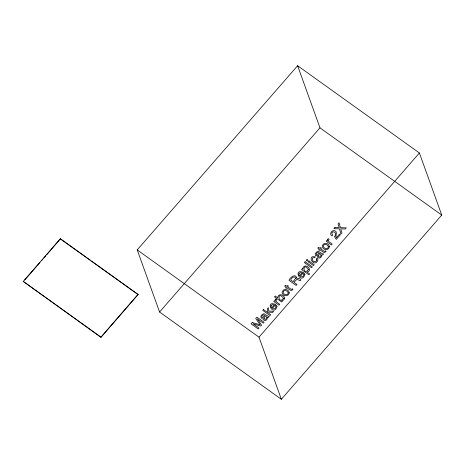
<?xml version="1.0" encoding="UTF-8"?>
<svg xmlns="http://www.w3.org/2000/svg" width="465" height="465" viewBox="0 0 465 465"><rect width="100%" height="100%" fill="white"/><g stroke="black" fill="none" stroke-linecap="round" stroke-linejoin="round"><path stroke-width="0.7" d="M23.25 281.401L60.386 238.76L138.093 294.438L101.033 337.288L23.25 281.401L101.033 337.288M24.755 279.971L39.99 262.475M41.414 260.836L42.844 259.191M43.797 258.098L45.698 255.913M46.651 254.82L60.386 238.76M137.216 249.914L297.612 65.722L419.395 152.985L441.75 215.086L281.354 399.278L159.576 312.015L137.216 249.914L258.999 337.177L281.354 399.278M100.957 337.084L138.093 294.438M159.576 312.015L319.972 127.823L297.612 65.722M258.999 337.177L419.395 152.985M319.972 127.823L441.75 215.086M60.456 238.964L90.483 260.476M91.657 261.324L138.169 294.647M334.841 236.348L335.067 237.836L336.329 239.33L340.409 234.645L339.578 234.046L336.329 237.778C335.044 235.616 338.119 231.634 334.614 230.657C331.772 229.774 328.9 234.238 331.946 235.918L332.702 235.046C329.22 230.367 338.113 230.867 334.841 236.348M302.913 268.218L302.977 269.177L302.285 268.683L301.558 269.514L308.876 274.757L309.626 273.902L306.941 271.979C313.962 270.839 304.784 261.911 302.913 268.218M288.195 292.851C288.05 295.717 283.946 295.054 283.284 292.758A1.593 1.43 -19.8 0 1 283.377 291.567C284.557 289.34 287.719 290.881 288.195 292.851M328.366 246.723C328.214 249.589 324.111 248.926 323.448 246.63A1.593 1.43 -19.8 0 1 323.547 245.439C324.727 243.212 327.883 244.747 328.366 246.723M264.039 318.368L264.829 319.472C266.776 319.531 267.358 316.409 265.335 315.869L264.039 318.368M318.386 255.959L319.176 257.058C321.123 257.122 321.699 254 319.682 253.46L318.386 255.959M277.001 306.679C273.153 317.316 264.492 299.634 275.699 304.587L272.438 308.324C273.966 309.946 276.937 307.83 275.6 305.999L276.332 305.156L277.001 306.679M304.877 274.658C301.035 285.301 292.375 267.619 303.581 272.566L300.32 276.309C301.849 277.925 304.819 275.815 303.482 273.984L304.215 273.135L304.877 274.658M283.481 298.28C278.058 305.418 277.064 289.649 283.481 298.28M296.676 277.721L296.606 278.343C298.019 277.71 302.674 279.517 300.221 280.79L296.995 279.262L293.909 282.284L296.995 284.499L296.17 285.446L288.968 280.285C289.91 277.75 295.31 273.031 296.676 277.721M316.81 259.993L316.095 261.382A1.436 1.29 -19.8 0 1 314.979 261.714C311.765 262.028 311.015 256.5 314.636 257.738L315.363 256.901C306.202 254.692 314.108 268.462 317.845 260.336A2.389 2.145 -19.8 0 0 317.676 258.97L316.991 258.069L316.264 258.906L316.81 259.993M308.522 269.619C302.692 276.384 302.494 260.824 308.522 269.619M284.563 298.228L283.888 299.861L281.749 300.75L282.424 301.233L281.732 302.023L274.507 296.844L275.233 296.013L277.849 297.885L277.855 296.798L278.831 295.385A2.627 2.36 -19.8 0 1 280.418 294.746C282.342 294.711 284.394 296.24 284.563 298.228M275.21 299.681L275.35 301.256L274.437 300.611L273.728 301.425L278.983 305.185L279.727 304.331L276.257 301.698L276.07 300.454L276.733 299.541L275.797 298.873L275.21 299.681M327.668 239.44L327.802 241.021L326.895 240.37L326.186 241.184L331.44 244.945L332.184 244.09L328.714 241.457L328.528 240.213L329.191 239.301L328.255 238.632L327.668 239.44M267.404 317.798C266.637 323.291 259.708 319.345 264.585 315.63L263.795 314.857C262.638 314.84 261.15 316.56 262.324 317.514L261.626 318.316C259.54 316.816 262.074 313.701 264.062 313.788C265.974 314.735 267.671 316.473 269.276 316.38L268.433 317.357L267.352 317.246L267.404 317.798M321.745 255.39C320.978 260.882 314.049 256.936 318.932 253.222L318.141 252.449C316.985 252.431 315.497 254.152 316.671 255.105L315.973 255.907C313.887 254.407 316.415 251.292 318.409 251.379C320.321 252.326 322.018 254.064 323.623 253.971L322.78 254.948L321.699 254.837L321.745 255.39M289.265 292.863C288.899 296.891 282.865 296.577 282.168 292.915A2.871 2.581 -19.8 0 1 282.505 291.154C284.098 288.009 289.137 289.59 289.265 292.863M329.435 246.735C329.069 250.763 323.036 250.449 322.338 246.787A2.871 2.581 -19.8 0 1 322.675 245.026C324.268 241.876 329.301 243.462 329.435 246.735M271.078 305.894L271.246 307.243L271.758 307.801L274.228 304.964L272.211 304.68L271.078 305.894M298.954 273.873L299.129 275.222L299.64 275.786L302.111 272.949L300.094 272.659L298.954 273.873M295.653 278.256L293.095 281.697L290.637 279.936C291.154 278.163 294.845 275.141 295.653 278.256M292.863 289.242C291.462 292.363 288.387 288.626 286.87 287.678L286.266 288.37L285.545 287.858L286.149 287.167L284.679 286.115L285.434 285.248L286.905 286.295L287.614 285.481L288.335 285.998L287.626 286.812L291.049 289.271L291.578 289.352L292.165 288.748L292.863 289.242M325.942 251.257C324.541 254.372 321.466 250.641 319.943 249.693L319.345 250.385L318.624 249.868L319.223 249.176L317.758 248.13L318.513 247.258L319.978 248.31L320.693 247.496L321.414 248.014L320.699 248.827L324.128 251.28L324.651 251.367L325.244 250.757L325.942 251.257M252.228 322.478L251.048 323.832L258.249 328.993L259.04 328.087L252.943 323.762L260.766 326.099L261.586 325.163L257.25 318.81L263.312 323.181L264.097 322.28L256.889 317.118L255.721 318.467L260.069 324.826L252.228 322.478M263.481 309.556L262.76 310.382L269.962 315.543L270.682 314.718L268.712 313.305L268.66 312.096L272.693 312.404L273.653 311.306L268.567 311.015L268.305 307.656L267.352 308.748L267.66 312.55L263.481 309.556M305.133 261.719L304.389 262.58L311.591 267.741L312.341 266.881L305.133 261.719M307.016 259.563L306.255 260.435L307.255 261.15L308.016 260.278L307.016 259.563M334.934 227.501L333.899 228.687L339.456 228.85L340.967 234.005L341.961 232.86L340.688 228.797L345.297 229.036L346.32 227.856L340.485 227.676L339.02 222.811L338.038 223.938L339.247 227.687L334.934 227.501M308.993 260.975L308.231 261.847L313.457 265.596L314.218 264.719L308.993 260.975"/></g></svg>
